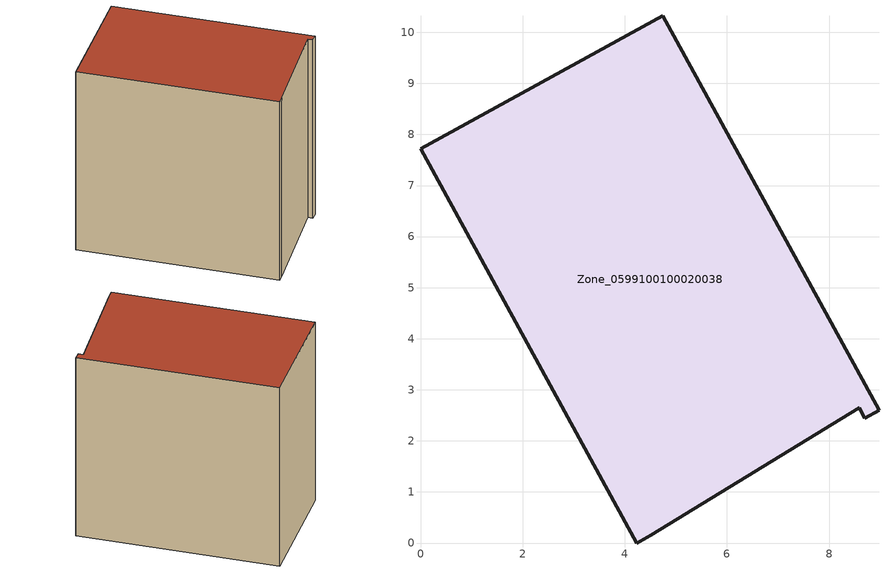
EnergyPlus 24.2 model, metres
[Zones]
Zone_0599100100020038
 floor ground (C_G): 0,7.72 4.74,10.32 8.98,2.6 8.7,2.45 8.59,2.65 4.51,0.15 4.23,0 z0
 wall outside (C_F): 4.74,10.32 0,7.72 4.23,0 4.51,0.15 8.59,2.65 8.7,2.45 8.98,2.6 4.74,10.32 z0:8.71
 roof outside (C_R): 8.59,2.65 8.7,2.45 8.98,2.6 4.74,10.32 0,7.72 4.23,0 4.51,0.15 z8.71
[BUILDING]
Pand.0599100100020038: North Axis=0; Terrain=City; Loads Convergence Tolerance Value=0.04; Temperature Convergence Tolerance Value=0.4; Solar Distribution=FullExterior; Maximum Number of Warmup Days=25; Minimum Number of Warmup Days=1
[Site:Location]
Rotterdam.The.Hague.AP_ZH_NLD Design_Conditions: Latitude=51.96; Longitude=4.45; Time Zone=1; Elevation=-4.5
[SITE:GROUNDTEMPERATURE:BUILDINGSURFACE]
18, 18, 18, 18, 18, 18, 18, 18, 18, 18, 18, 18
[MATERIAL] Thermal Absorptance=0.9; Solar Absorptance=0.7; Visible Absorptance=0.7
Name | Roughness | Thickness | Conductivity | Density | Specific Heat
G.TI.2015-2018 | MediumSmooth | 0.15 | 0.0428571 | 540 | 1210
F.TI.2015-2018 | Rough | 0.3 | 0.0666667 | 1920 | 840
R.TI.2015-2018 | MediumRough | 0.2 | 0.0333333 | 1500 | 1000
[CONSTRUCTION]
C_G: G.TI.2015-2018
C_F: F.TI.2015-2018
C_R: R.TI.2015-2018
[ZONE]
Zone_0599100100020038: Type=1; Multiplier=1; Ceiling Height=Autocalculate; Volume=Autocalculate; Floor Area=autocalculate; Part of Total Floor Area=Yes
[ZONEINFILTRATION:DESIGNFLOWRATE]
Infil_Zone_0599100100020038: Zone or ZoneList or Space or SpaceList=Zone_0599100100020038; Schedule=AlwaysOn; Design Flow Rate Calculation Method=Flow/Area; Flow Rate per Floor Area=0.0015; Constant Term Coefficient=1; Temperature Term Coefficient=0; Velocity Term Coefficient=0; Velocity Squared Term Coefficient=0
[HVACTEMPLATE:ZONE:IDEALLOADSAIRSYSTEM]
Zone_0599100100020038: Maximum Heating Supply Air Temperature=50; Minimum Cooling Supply Air Temperature=13; Maximum Heating Supply Air Humidity Ratio=0.0156; Minimum Cooling Supply Air Humidity Ratio=0.0077; Heating Limit=NoLimit; Cooling Limit=NoLimit; Dehumidification Control Type=ConstantSensibleHeatRatio; Cooling Sensible Heat Ratio=0.7; Dehumidification Setpoint=60; Humidification Control Type=None; Humidification Setpoint=30; Outdoor Air Method=None; Outdoor Air Flow Rate per Person=0.00944; Outdoor Air Flow Rate per Zone Floor Area=0; Outdoor Air Flow Rate per Zone=0; Demand Controlled Ventilation Type=None; Outdoor Air Economizer Type=NoEconomizer; Heat Recovery Type=None; Sensible Heat Recovery Effectiveness=0.7; Latent Heat Recovery Effectiveness=0.65
[ZONECONTROL:THERMOSTAT]
ThermostatControl_Zone_0599100100020038: Zone or ZoneList=Zone_0599100100020038; Control Type Schedule=DualSetpointControlType; Control 1=Thermostat_Zone_0599100100020038; Temperature Difference Between Cutout And Setpoint=0
[THERMOSTATSETPOINT:DUALSETPOINT]
Thermostat_Zone_0599100100020038: Heating Setpoint Temperature Schedule=HeatingSetpoint_Zone_0599100100020038; Cooling Setpoint Temperature Schedule=CoolingSetpoint_Zone_0599100100020038
[SCHEDULE:COMPACT]
HeatingSetpoint_Zone_0599100100020038: Through: 12/31, For: AllDays, Until: 24:00, 21
CoolingSetpoint_Zone_0599100100020038: Through: 12/31, For: AllDays, Until: 24:00, 24
DualSetpointControlType: Through: 12/31, For: AllDays, Until: 24:00, 4
AlwaysOn: Through: 12/31, For: AllDays, Until: 24:00, 1
